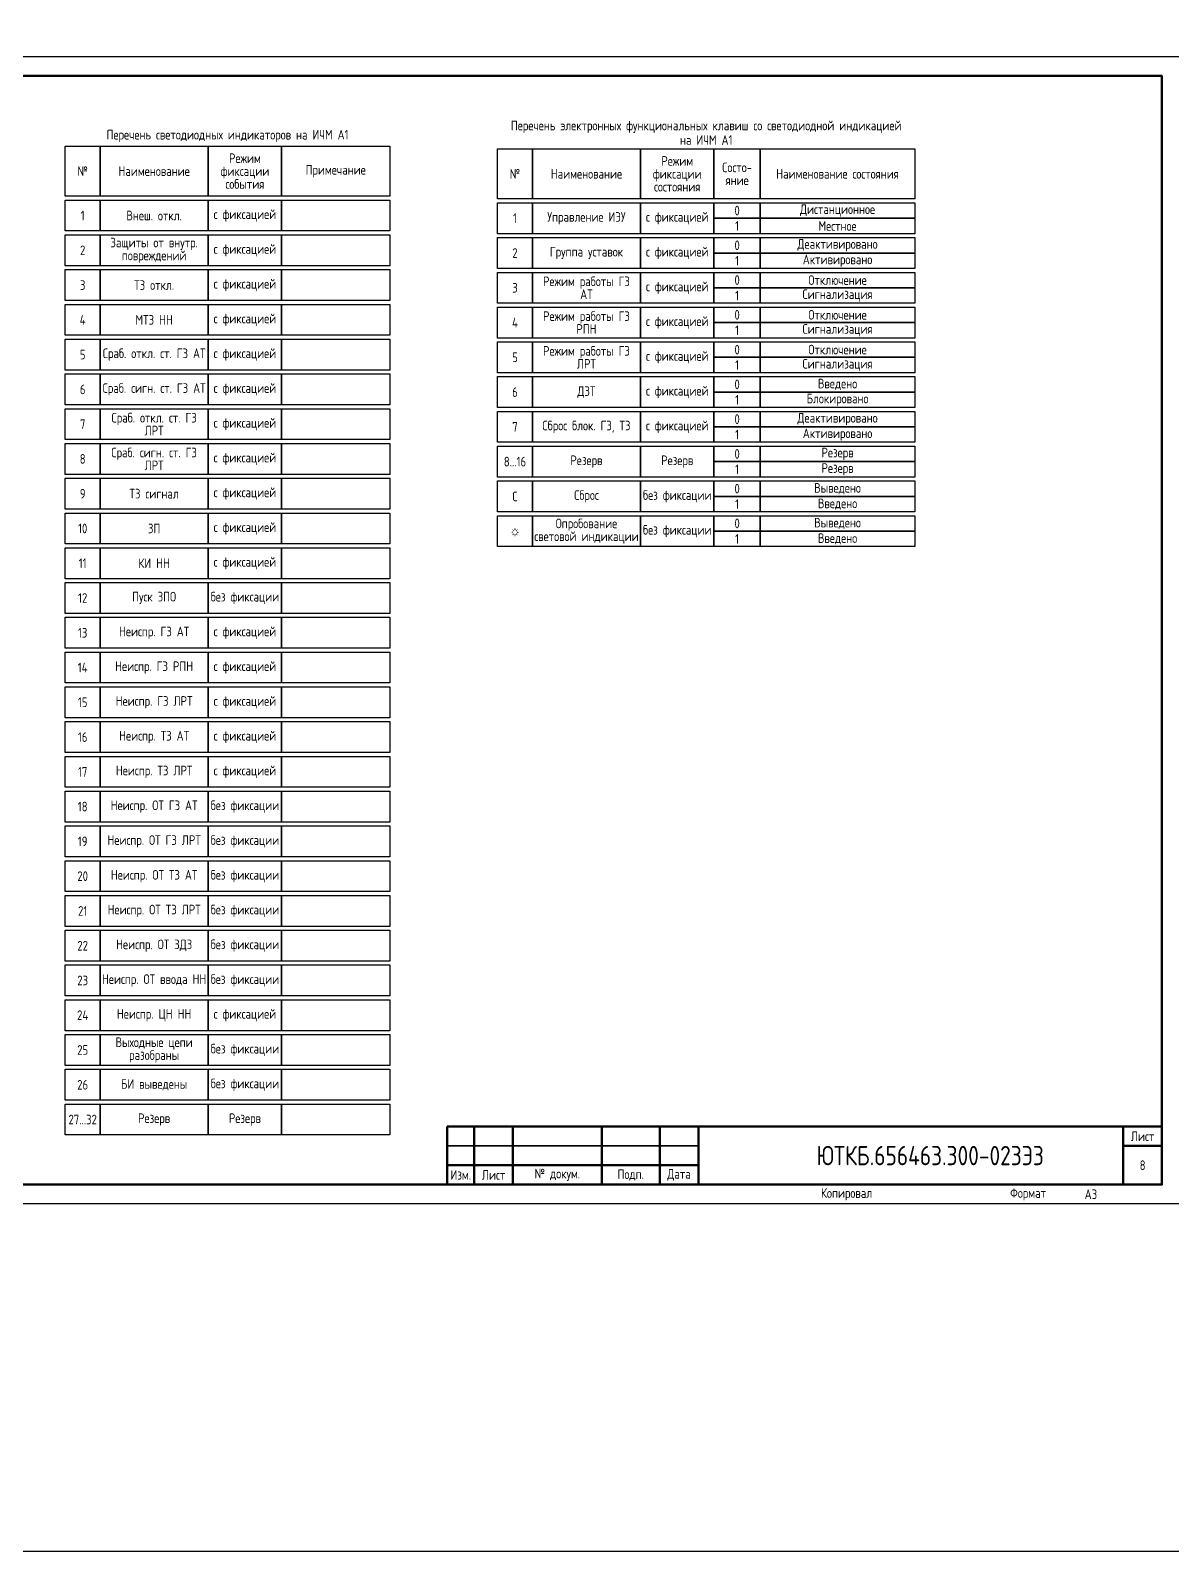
# Model space of a CAD drawing. Header units: millimetres. Extents: x -1117 to 6417, y -90 to 586.
# Drawn here: x 3062.1 to 3357.5, y -90 to 303.8 of the extents above; entities that cross this region are included whole.
import ezdxf

# ---------------------------------------------------------------- set-up
doc = ezdxf.new("R2010")
doc.units = ezdxf.units.MM
doc.styles.add('Gost_type_A', font='GOST_A.TTF')

# ---------------------------------------------------------------- blocks, each defined once
blk = doc.blocks.new('Формат_А3')
blk.add_lwpolyline([(-420, 297), (0, 297), (0, 0), (-420, 0)], close=True)
at = {"lineweight": 50}
blk.add_lwpolyline([(-400, 292), (-5, 292), (-5, 5), (-400, 5)], close=True, dxfattribs=at)
blk = doc.blocks.new('Штамп малый нижний')
at = {"lineweight": 50}
for points in [[(-185, 15), (-178, 15), (-178, 5), (-185, 5)], [(-178, 15), (-168, 15), (-168, 5), (-178, 5)], [(-168, 15), (-145, 15), (-145, 5), (-168, 5)], [(-145, 15), (-130, 15), (-130, 5), (-145, 5)], [(-130, 15), (-120, 15), (-120, 5), (-130, 5)], [(-120, 15), (-10, 15), (-10, 0), (-120, 0)], [(-10, 15), (0, 15), (0, 10), (-10, 10)], [(-10, 10), (0, 10), (0, 0), (-10, 0)], [(-185, 5), (-178, 5), (-178, 0), (-185, 0)], [(-178, 5), (-168, 5), (-168, 0), (-178, 0)], [(-168, 5), (-145, 5), (-145, 0), (-168, 0)], [(-145, 5), (-130, 5), (-130, 0), (-145, 0)], [(-130, 5), (-120, 5), (-120, 0), (-130, 0)]]:
    blk.add_lwpolyline(points, close=True, dxfattribs=at)
for points in [[(-185, 15), (-178, 15), (-178, 10), (-185, 10)], [(-178, 15), (-168, 15), (-168, 10), (-178, 10)], [(-168, 15), (-145, 15), (-145, 10), (-168, 10)], [(-145, 15), (-130, 15), (-130, 10), (-145, 10)], [(-130, 15), (-120, 15), (-120, 10), (-130, 10)], [(-185, 10), (-178, 10), (-178, 5), (-185, 5)], [(-178, 10), (-168, 10), (-168, 5), (-178, 5)], [(-168, 10), (-145, 10), (-145, 5), (-168, 5)], [(-145, 10), (-130, 10), (-130, 5), (-145, 5)], [(-130, 10), (-120, 10), (-120, 5), (-130, 5)]]:
    blk.add_lwpolyline(points, close=True)
at = {"char_height": 2.5, "style": 'Gost_type_A'}
for s, insert, width, attachment_point in [('Лист', (-5, 12.5), 10, 5), ('№ докум.', (-156.5, 2.5), 23, 5), ('Подп.', (-137.5, 2.5), 15, 5), ('Дата', (-125, 2.5), 10, 5), ('Изм.', (-181.5, 2.5), 7, 5), ('Лист', (-173, 2.5), 10, 5), ('Копировал', (-75, -2.53), 13.1202, 6), ('Формат', (-30, -2.53), 13.1202, 6)]:
    blk.add_mtext(s, dxfattribs=dict(at, insert=insert, width=width, attachment_point=attachment_point))

msp = doc.modelspace()

# ---------------------------------------------------------------- linework, layer by layer
for points in [[(-1117.42, 586), (6417.25, 586), (6417.25, -90), (-1117.42, -90)], [(3071.12, 273.84), (3080.12, 273.84), (3080.12, 260.84), (3071.12, 260.84)], [(3080.12, 273.84), (3108.12, 273.84), (3108.12, 260.84), (3080.12, 260.84)], [(3108.12, 273.84), (3127.12, 273.84), (3127.12, 260.84), (3108.12, 260.84)], [(3127.12, 273.84), (3155.12, 273.84), (3155.12, 260.84), (3127.12, 260.84)], [(3183.03, 273.14), (3192.03, 273.14), (3192.03, 260.14), (3183.03, 260.14)], [(3192.03, 273.14), (3220.03, 273.14), (3220.03, 260.14), (3192.03, 260.14)], [(3220.03, 273.14), (3239.03, 273.14), (3239.03, 260.14), (3220.03, 260.14)], [(3239.03, 273.14), (3251.03, 273.14), (3251.03, 260.14), (3239.03, 260.14)], [(3251.03, 273.14), (3291.03, 273.14), (3291.03, 260.14), (3251.03, 260.14)], [(3071.12, 259.84), (3080.12, 259.84), (3080.12, 251.84), (3071.12, 251.84)], [(3080.12, 259.84), (3108.12, 259.84), (3108.12, 251.84), (3080.12, 251.84)], [(3108.12, 259.84), (3127.12, 259.84), (3127.12, 251.84), (3108.12, 251.84)], [(3127.12, 259.84), (3155.12, 259.84), (3155.12, 251.84), (3127.12, 251.84)], [(3183.03, 259.14), (3192.03, 259.14), (3192.03, 251.14), (3183.03, 251.14)], [(3192.03, 259.14), (3220.03, 259.14), (3220.03, 251.14), (3192.03, 251.14)], [(3220.03, 259.14), (3239.03, 259.14), (3239.03, 251.14), (3220.03, 251.14)], [(3239.03, 259.14), (3251.03, 259.14), (3251.03, 255.14), (3239.03, 255.14)], [(3251.03, 259.14), (3291.03, 259.14), (3291.03, 255.14), (3251.03, 255.14)], [(3239.03, 255.14), (3251.03, 255.14), (3251.03, 251.14), (3239.03, 251.14)], [(3251.03, 255.14), (3291.03, 255.14), (3291.03, 251.14), (3251.03, 251.14)], [(3071.12, 250.84), (3080.12, 250.84), (3080.12, 242.84), (3071.12, 242.84)], [(3080.12, 250.84), (3108.12, 250.84), (3108.12, 242.84), (3080.12, 242.84)], [(3108.12, 250.84), (3127.12, 250.84), (3127.12, 242.84), (3108.12, 242.84)], [(3127.12, 250.84), (3155.12, 250.84), (3155.12, 242.84), (3127.12, 242.84)], [(3183.03, 250.14), (3192.03, 250.14), (3192.03, 242.14), (3183.03, 242.14)], [(3192.03, 250.14), (3220.03, 250.14), (3220.03, 242.14), (3192.03, 242.14)], [(3220.03, 250.14), (3239.03, 250.14), (3239.03, 242.14), (3220.03, 242.14)], [(3239.03, 250.14), (3251.03, 250.14), (3251.03, 246.14), (3239.03, 246.14)], [(3251.03, 250.14), (3291.03, 250.14), (3291.03, 246.14), (3251.03, 246.14)], [(3239.03, 246.14), (3251.03, 246.14), (3251.03, 242.14), (3239.03, 242.14)], [(3251.03, 246.14), (3291.03, 246.14), (3291.03, 242.14), (3251.03, 242.14)], [(3071.12, 241.84), (3080.12, 241.84), (3080.12, 233.84), (3071.12, 233.84)], [(3080.12, 241.84), (3108.12, 241.84), (3108.12, 233.84), (3080.12, 233.84)], [(3108.12, 241.84), (3127.12, 241.84), (3127.12, 233.84), (3108.12, 233.84)], [(3127.12, 241.84), (3155.12, 241.84), (3155.12, 233.84), (3127.12, 233.84)], [(3183.03, 241.14), (3192.03, 241.14), (3192.03, 233.14), (3183.03, 233.14)], [(3192.03, 241.14), (3220.03, 241.14), (3220.03, 233.14), (3192.03, 233.14)], [(3220.03, 241.14), (3239.03, 241.14), (3239.03, 233.14), (3220.03, 233.14)], [(3239.03, 241.14), (3251.03, 241.14), (3251.03, 237.14), (3239.03, 237.14)], [(3251.03, 241.14), (3291.03, 241.14), (3291.03, 237.14), (3251.03, 237.14)], [(3239.03, 237.14), (3251.03, 237.14), (3251.03, 233.14), (3239.03, 233.14)], [(3251.03, 237.14), (3291.03, 237.14), (3291.03, 233.14), (3251.03, 233.14)], [(3071.12, 232.84), (3080.12, 232.84), (3080.12, 224.84), (3071.12, 224.84)], [(3080.12, 232.84), (3108.12, 232.84), (3108.12, 224.84), (3080.12, 224.84)], [(3108.12, 232.84), (3127.12, 232.84), (3127.12, 224.84), (3108.12, 224.84)], [(3127.12, 232.84), (3155.12, 232.84), (3155.12, 224.84), (3127.12, 224.84)], [(3183.03, 232.14), (3192.03, 232.14), (3192.03, 224.14), (3183.03, 224.14)], [(3192.03, 232.14), (3220.03, 232.14), (3220.03, 224.14), (3192.03, 224.14)], [(3220.03, 232.14), (3239.03, 232.14), (3239.03, 224.14), (3220.03, 224.14)], [(3239.03, 232.14), (3251.03, 232.14), (3251.03, 228.14), (3239.03, 228.14)], [(3251.03, 232.14), (3291.03, 232.14), (3291.03, 228.14), (3251.03, 228.14)], [(3239.03, 228.14), (3251.03, 228.14), (3251.03, 224.14), (3239.03, 224.14)], [(3251.03, 228.14), (3291.03, 228.14), (3291.03, 224.14), (3251.03, 224.14)], [(3071.12, 223.84), (3080.12, 223.84), (3080.12, 215.84), (3071.12, 215.84)], [(3080.12, 223.84), (3108.12, 223.84), (3108.12, 215.84), (3080.12, 215.84)], [(3108.12, 223.84), (3127.12, 223.84), (3127.12, 215.84), (3108.12, 215.84)], [(3127.12, 223.84), (3155.12, 223.84), (3155.12, 215.84), (3127.12, 215.84)], [(3183.03, 223.14), (3192.03, 223.14), (3192.03, 215.14), (3183.03, 215.14)], [(3192.03, 223.14), (3220.03, 223.14), (3220.03, 215.14), (3192.03, 215.14)], [(3220.03, 223.14), (3239.03, 223.14), (3239.03, 215.14), (3220.03, 215.14)], [(3239.03, 223.14), (3251.03, 223.14), (3251.03, 219.14), (3239.03, 219.14)], [(3251.03, 223.14), (3291.03, 223.14), (3291.03, 219.14), (3251.03, 219.14)], [(3239.03, 219.14), (3251.03, 219.14), (3251.03, 215.14), (3239.03, 215.14)], [(3251.03, 219.14), (3291.03, 219.14), (3291.03, 215.14), (3251.03, 215.14)], [(3071.12, 214.84), (3080.12, 214.84), (3080.12, 206.84), (3071.12, 206.84)], [(3080.12, 214.84), (3108.12, 214.84), (3108.12, 206.84), (3080.12, 206.84)], [(3108.12, 214.84), (3127.12, 214.84), (3127.12, 206.84), (3108.12, 206.84)], [(3127.12, 214.84), (3155.12, 214.84), (3155.12, 206.84), (3127.12, 206.84)], [(3183.03, 214.14), (3192.03, 214.14), (3192.03, 206.14), (3183.03, 206.14)], [(3192.03, 214.14), (3220.03, 214.14), (3220.03, 206.14), (3192.03, 206.14)], [(3220.03, 214.14), (3239.03, 214.14), (3239.03, 206.14), (3220.03, 206.14)], [(3239.03, 214.14), (3251.03, 214.14), (3251.03, 210.14), (3239.03, 210.14)], [(3251.03, 214.14), (3291.03, 214.14), (3291.03, 210.14), (3251.03, 210.14)], [(3239.03, 210.14), (3251.03, 210.14), (3251.03, 206.14), (3239.03, 206.14)], [(3251.03, 210.14), (3291.03, 210.14), (3291.03, 206.14), (3251.03, 206.14)], [(3071.12, 205.84), (3080.12, 205.84), (3080.12, 197.84), (3071.12, 197.84)], [(3080.12, 205.84), (3108.12, 205.84), (3108.12, 197.84), (3080.12, 197.84)], [(3108.12, 205.84), (3127.12, 205.84), (3127.12, 197.84), (3108.12, 197.84)], [(3127.12, 205.84), (3155.12, 205.84), (3155.12, 197.84), (3127.12, 197.84)], [(3183.03, 205.14), (3192.03, 205.14), (3192.03, 197.14), (3183.03, 197.14)], [(3192.03, 205.14), (3220.03, 205.14), (3220.03, 197.14), (3192.03, 197.14)], [(3220.03, 205.14), (3239.03, 205.14), (3239.03, 197.14), (3220.03, 197.14)], [(3239.03, 205.14), (3251.03, 205.14), (3251.03, 201.14), (3239.03, 201.14)], [(3251.03, 205.14), (3291.03, 205.14), (3291.03, 201.14), (3251.03, 201.14)], [(3239.03, 201.14), (3251.03, 201.14), (3251.03, 197.14), (3239.03, 197.14)], [(3251.03, 201.14), (3291.03, 201.14), (3291.03, 197.14), (3251.03, 197.14)], [(3071.12, 196.84), (3080.12, 196.84), (3080.12, 188.84), (3071.12, 188.84)], [(3080.12, 196.84), (3108.12, 196.84), (3108.12, 188.84), (3080.12, 188.84)], [(3108.12, 196.84), (3127.12, 196.84), (3127.12, 188.84), (3108.12, 188.84)], [(3127.12, 196.84), (3155.12, 196.84), (3155.12, 188.84), (3127.12, 188.84)], [(3183.03, 196.14), (3192.03, 196.14), (3192.03, 188.14), (3183.03, 188.14)], [(3192.03, 196.14), (3220.03, 196.14), (3220.03, 188.14), (3192.03, 188.14)], [(3220.03, 196.14), (3239.03, 196.14), (3239.03, 188.14), (3220.03, 188.14)], [(3239.03, 196.14), (3251.03, 196.14), (3251.03, 192.14), (3239.03, 192.14)], [(3251.03, 196.14), (3291.03, 196.14), (3291.03, 192.14), (3251.03, 192.14)], [(3239.03, 192.14), (3251.03, 192.14), (3251.03, 188.14), (3239.03, 188.14)], [(3251.03, 192.14), (3291.03, 192.14), (3291.03, 188.14), (3251.03, 188.14)], [(3071.12, 187.84), (3080.12, 187.84), (3080.12, 179.84), (3071.12, 179.84)], [(3080.12, 187.84), (3108.12, 187.84), (3108.12, 179.84), (3080.12, 179.84)], [(3108.12, 187.84), (3127.12, 187.84), (3127.12, 179.84), (3108.12, 179.84)], [(3127.12, 187.84), (3155.12, 187.84), (3155.12, 179.84), (3127.12, 179.84)], [(3183.03, 187.14), (3192.03, 187.14), (3192.03, 179.14), (3183.03, 179.14)], [(3192.03, 187.14), (3220.03, 187.14), (3220.03, 179.14), (3192.03, 179.14)], [(3220.03, 187.14), (3239.03, 187.14), (3239.03, 179.14), (3220.03, 179.14)], [(3239.03, 187.14), (3251.03, 187.14), (3251.03, 183.14), (3239.03, 183.14)], [(3251.03, 187.14), (3291.03, 187.14), (3291.03, 183.14), (3251.03, 183.14)], [(3239.03, 183.14), (3251.03, 183.14), (3251.03, 179.14), (3239.03, 179.14)], [(3251.03, 183.14), (3291.03, 183.14), (3291.03, 179.14), (3251.03, 179.14)], [(3071.12, 178.84), (3080.12, 178.84), (3080.12, 170.84), (3071.12, 170.84)], [(3080.12, 178.84), (3108.12, 178.84), (3108.12, 170.84), (3080.12, 170.84)], [(3108.12, 178.84), (3127.12, 178.84), (3127.12, 170.84), (3108.12, 170.84)], [(3127.12, 178.84), (3155.12, 178.84), (3155.12, 170.84), (3127.12, 170.84)], [(3183.03, 178.14), (3192.03, 178.14), (3192.03, 170.14), (3183.03, 170.14)], [(3192.03, 178.14), (3220.03, 178.14), (3220.03, 170.14), (3192.03, 170.14)], [(3220.03, 178.14), (3239.03, 178.14), (3239.03, 170.14), (3220.03, 170.14)], [(3239.03, 178.14), (3251.03, 178.14), (3251.03, 174.14), (3239.03, 174.14)], [(3251.03, 178.14), (3291.03, 178.14), (3291.03, 174.14), (3251.03, 174.14)], [(3239.03, 174.14), (3251.03, 174.14), (3251.03, 170.14), (3239.03, 170.14)], [(3251.03, 174.14), (3291.03, 174.14), (3291.03, 170.14), (3251.03, 170.14)], [(3071.12, 169.84), (3080.12, 169.84), (3080.12, 161.84), (3071.12, 161.84)], [(3080.12, 169.84), (3108.12, 169.84), (3108.12, 161.84), (3080.12, 161.84)], [(3108.12, 169.84), (3127.12, 169.84), (3127.12, 161.84), (3108.12, 161.84)], [(3127.12, 169.84), (3155.12, 169.84), (3155.12, 161.84), (3127.12, 161.84)], [(3071.12, 160.84), (3080.12, 160.84), (3080.12, 152.84), (3071.12, 152.84)], [(3080.12, 160.84), (3108.12, 160.84), (3108.12, 152.84), (3080.12, 152.84)], [(3108.12, 160.84), (3127.12, 160.84), (3127.12, 152.84), (3108.12, 152.84)], [(3127.12, 160.84), (3155.12, 160.84), (3155.12, 152.84), (3127.12, 152.84)], [(3071.12, 151.84), (3080.12, 151.84), (3080.12, 143.84), (3071.12, 143.84)], [(3080.12, 151.84), (3108.12, 151.84), (3108.12, 143.84), (3080.12, 143.84)], [(3108.12, 151.84), (3127.12, 151.84), (3127.12, 143.84), (3108.12, 143.84)], [(3127.12, 151.84), (3155.12, 151.84), (3155.12, 143.84), (3127.12, 143.84)], [(3071.12, 142.84), (3080.12, 142.84), (3080.12, 134.84), (3071.12, 134.84)], [(3080.12, 142.84), (3108.12, 142.84), (3108.12, 134.84), (3080.12, 134.84)], [(3108.12, 142.84), (3127.12, 142.84), (3127.12, 134.84), (3108.12, 134.84)], [(3127.12, 142.84), (3155.12, 142.84), (3155.12, 134.84), (3127.12, 134.84)], [(3071.12, 133.84), (3080.12, 133.84), (3080.12, 125.84), (3071.12, 125.84)], [(3080.12, 133.84), (3108.12, 133.84), (3108.12, 125.84), (3080.12, 125.84)], [(3108.12, 133.84), (3127.12, 133.84), (3127.12, 125.84), (3108.12, 125.84)], [(3127.12, 133.84), (3155.12, 133.84), (3155.12, 125.84), (3127.12, 125.84)], [(3071.12, 124.84), (3080.12, 124.84), (3080.12, 116.84), (3071.12, 116.84)], [(3080.12, 124.84), (3108.12, 124.84), (3108.12, 116.84), (3080.12, 116.84)], [(3108.12, 124.84), (3127.12, 124.84), (3127.12, 116.84), (3108.12, 116.84)], [(3127.12, 124.84), (3155.12, 124.84), (3155.12, 116.84), (3127.12, 116.84)], [(3071.12, 115.84), (3080.12, 115.84), (3080.12, 107.84), (3071.12, 107.84)], [(3080.12, 115.84), (3108.12, 115.84), (3108.12, 107.84), (3080.12, 107.84)], [(3108.12, 115.84), (3127.12, 115.84), (3127.12, 107.84), (3108.12, 107.84)], [(3127.12, 115.84), (3155.12, 115.84), (3155.12, 107.84), (3127.12, 107.84)], [(3071.12, 106.84), (3080.12, 106.84), (3080.12, 98.84), (3071.12, 98.84)], [(3080.12, 106.84), (3108.12, 106.84), (3108.12, 98.84), (3080.12, 98.84)], [(3108.12, 106.84), (3127.12, 106.84), (3127.12, 98.84), (3108.12, 98.84)], [(3127.12, 106.84), (3155.12, 106.84), (3155.12, 98.84), (3127.12, 98.84)], [(3071.12, 97.84), (3080.12, 97.84), (3080.12, 89.84), (3071.12, 89.84)], [(3080.12, 97.84), (3108.12, 97.84), (3108.12, 89.84), (3080.12, 89.84)], [(3108.12, 97.84), (3127.12, 97.84), (3127.12, 89.84), (3108.12, 89.84)], [(3127.12, 97.84), (3155.12, 97.84), (3155.12, 89.84), (3127.12, 89.84)], [(3071.12, 88.84), (3080.12, 88.84), (3080.12, 80.84), (3071.12, 80.84)], [(3080.12, 88.84), (3108.12, 88.84), (3108.12, 80.84), (3080.12, 80.84)], [(3108.12, 88.84), (3127.12, 88.84), (3127.12, 80.84), (3108.12, 80.84)], [(3127.12, 88.84), (3155.12, 88.84), (3155.12, 80.84), (3127.12, 80.84)], [(3071.12, 79.84), (3080.12, 79.84), (3080.12, 71.84), (3071.12, 71.84)], [(3080.12, 79.84), (3108.12, 79.84), (3108.12, 71.84), (3080.12, 71.84)], [(3108.12, 79.84), (3127.12, 79.84), (3127.12, 71.84), (3108.12, 71.84)], [(3127.12, 79.84), (3155.12, 79.84), (3155.12, 71.84), (3127.12, 71.84)], [(3071.12, 70.84), (3080.12, 70.84), (3080.12, 62.84), (3071.12, 62.84)], [(3080.12, 70.84), (3108.12, 70.84), (3108.12, 62.84), (3080.12, 62.84)], [(3108.12, 70.84), (3127.12, 70.84), (3127.12, 62.84), (3108.12, 62.84)], [(3127.12, 70.84), (3155.12, 70.84), (3155.12, 62.84), (3127.12, 62.84)], [(3071.12, 61.84), (3080.12, 61.84), (3080.12, 53.84), (3071.12, 53.84)], [(3080.12, 61.84), (3108.12, 61.84), (3108.12, 53.84), (3080.12, 53.84)], [(3108.12, 61.84), (3127.12, 61.84), (3127.12, 53.84), (3108.12, 53.84)], [(3127.12, 61.84), (3155.12, 61.84), (3155.12, 53.84), (3127.12, 53.84)], [(3071.12, 52.84), (3080.12, 52.84), (3080.12, 44.84), (3071.12, 44.84)], [(3080.12, 52.84), (3108.12, 52.84), (3108.12, 44.84), (3080.12, 44.84)], [(3108.12, 52.84), (3127.12, 52.84), (3127.12, 44.84), (3108.12, 44.84)], [(3127.12, 52.84), (3155.12, 52.84), (3155.12, 44.84), (3127.12, 44.84)], [(3071.12, 43.84), (3080.12, 43.84), (3080.12, 35.84), (3071.12, 35.84)], [(3080.12, 43.84), (3108.12, 43.84), (3108.12, 35.84), (3080.12, 35.84)], [(3108.12, 43.84), (3127.12, 43.84), (3127.12, 35.84), (3108.12, 35.84)], [(3127.12, 43.84), (3155.12, 43.84), (3155.12, 35.84), (3127.12, 35.84)], [(3071.12, 34.84), (3080.12, 34.84), (3080.12, 26.84), (3071.12, 26.84)], [(3080.12, 34.84), (3108.12, 34.84), (3108.12, 26.84), (3080.12, 26.84)], [(3108.12, 34.84), (3127.12, 34.84), (3127.12, 26.84), (3108.12, 26.84)], [(3127.12, 34.84), (3155.12, 34.84), (3155.12, 26.84), (3127.12, 26.84)], [(3071.12, 25.84), (3080.12, 25.84), (3080.12, 17.84), (3071.12, 17.84)], [(3080.12, 25.84), (3108.12, 25.84), (3108.12, 17.84), (3080.12, 17.84)], [(3108.12, 25.84), (3127.12, 25.84), (3127.12, 17.84), (3108.12, 17.84)], [(3127.12, 25.84), (3155.12, 25.84), (3155.12, 17.84), (3127.12, 17.84)]]:
    msp.add_lwpolyline(points, close=True)

# ---------------------------------------------------------------- block references
at = {"color": 1}
for name, p in [('Формат_А3', (3360, 0)), ('Штамп малый нижний', (3355, 5))]:
    msp.add_blockref(name, p, dxfattribs=at)

# ---------------------------------------------------------------- texts
at = {"char_height": 2.5, "style": 'Gost_type_A'}
for s, insert, width, attachment_point, line_spacing_factor in [('Перечень электронных функциональных клавиш со светодиодной индикацией\\Pна ИЧМ A1', (3237.03, 274.14), 108, 8, 0.9), ('Перечень светодиодных индикаторов на ИЧМ A1', (3113.12, 274.84), 84, 8, 0.9), ('Режим\\Pфиксации события', (3117.62, 267.34), 19, 5, 0.8), ('№ ', (3075.62, 267.34), 9, 5, 0.8), ('Наименование ', (3094.12, 267.34), 28, 5, 0.8), ('Примечание', (3141.12, 267.34), 28, 5, 0.8), ('№ ', (3187.53, 266.64), 9, 5, 0.8), ('Наименование ', (3206.03, 266.64), 28, 5, 0.8), ('Режим\\Pфиксации состояния', (3229.53, 266.64), 19, 5, 0.8), ('Состо- яние', (3245.03, 266.64), 12, 5, 0.8), ('Наименование состояния ', (3271.03, 266.64), 40, 5, 0.8), ('1', (3075.62, 255.84), 9, 5, 0.8), ('Внеш. откл. ', (3094.12, 255.84), 28, 5, 0.8), ('с фиксацией', (3117.62, 255.84), 19, 5, 0.8), ('1', (3187.53, 255.14), 9, 5, 0.8), ('Управление ИЭУ', (3206.03, 255.14), 28, 5, 0.8), ('с фиксацией', (3229.53, 255.14), 19, 5, 0.8), ('0', (3245.03, 257.14), 12, 5, 0.8), ('Дистанционное', (3271.03, 257.14), 40, 5, 0.8), ('1', (3245.03, 253.14), 12, 5, 0.8), ('Местное', (3271.03, 253.14), 40, 5, 0.8), ('2', (3075.62, 246.84), 9, 5, 0.8), ('Защиты от внутр. повреждений', (3094.12, 246.84), 28, 5, 0.8), ('с фиксацией', (3117.62, 246.84), 19, 5, 0.8), ('0', (3245.03, 248.14), 12, 5, 0.8), ('Деактивировано', (3271.03, 248.14), 40, 5, 0.8), ('2', (3187.53, 246.14), 9, 5, 0.8), ('Группа уставок', (3206.03, 246.14), 28, 5, 0.8), ('с фиксацией', (3229.53, 246.14), 19, 5, 0.8), ('1', (3245.03, 244.14), 12, 5, 0.8), ('Активировано', (3271.03, 244.14), 40, 5, 0.8), ('0', (3245.03, 239.14), 12, 5, 0.8), ('Отключение', (3271.03, 239.14), 40, 5, 0.8), ('3', (3075.62, 237.84), 9, 5, 0.8), ('ТЗ откл.', (3094.12, 237.84), 28, 5, 0.8), ('с фиксацией', (3117.62, 237.84), 19, 5, 0.8), ('3', (3187.53, 237.14), 9, 5, 0.8), ('Режим работы ГЗ^JАТ', (3206.03, 237.14), 28, 5, 0.8), ('с фиксацией', (3229.53, 237.14), 19, 5, 0.8), ('1', (3245.03, 235.14), 12, 5, 0.8), ('Сигнализация', (3271.03, 235.14), 40, 5, 0.8), ('4', (3075.62, 228.84), 9, 5, 0.8), ('МТЗ НН ', (3094.12, 228.84), 28, 5, 0.8), ('с фиксацией', (3117.62, 228.84), 19, 5, 0.8), ('4', (3187.53, 228.14), 9, 5, 0.8), ('Режим работы ГЗ^JРПН', (3206.03, 228.14), 28, 5, 0.8), ('с фиксацией', (3229.53, 228.14), 19, 5, 0.8), ('0', (3245.03, 230.14), 12, 5, 0.8), ('Отключение', (3271.03, 230.14), 40, 5, 0.8), ('1', (3245.03, 226.14), 12, 5, 0.8), ('Сигнализация', (3271.03, 226.14), 40, 5, 0.8), ('5', (3075.62, 219.84), 9, 5, 0.8), ('Сраб. откл. ст. ГЗ АТ', (3094.12, 219.84), 26, 5, 0.8), ('с фиксацией', (3117.62, 219.84), 19, 5, 0.8), ('Режим работы ГЗ^JЛРТ', (3206.03, 219.14), 28, 5, 0.8), ('с фиксацией', (3229.53, 219.14), 19, 5, 0.8), ('0', (3245.03, 221.14), 12, 5, 0.8), ('Отключение', (3271.03, 221.14), 40, 5, 0.8), ('5', (3187.53, 219.14), 9, 5, 0.8), ('1', (3245.03, 217.14), 12, 5, 0.8), ('Сигнализация', (3271.03, 217.14), 40, 5, 0.8), ('0', (3245.03, 212.14), 12, 5, 0.8), ('Введено', (3271.03, 212.14), 40, 5, 0.8), ('6', (3075.62, 210.84), 9, 5, 0.8), ('Сраб. сигн. ст. ГЗ АТ', (3094.12, 210.84), 26, 5, 0.8), ('с фиксацией', (3117.62, 210.84), 19, 5, 0.8), ('6', (3187.53, 210.14), 9, 5, 0.8), ('ДЗТ', (3206.03, 210.14), 28, 5, 0.8), ('с фиксацией', (3229.53, 210.14), 19, 5, 0.8), ('1', (3245.03, 208.14), 12, 5, 0.8), ('Блокировано', (3271.03, 208.14), 40, 5, 0.8), ('Сраб. откл. ст. ГЗ ЛРТ', (3094.12, 201.84), 26, 5, 0.8), ('7', (3075.62, 201.84), 9, 5, 0.8), ('с фиксацией', (3117.62, 201.84), 19, 5, 0.8), ('7', (3187.53, 201.14), 9, 5, 0.8), ('Сброс блок. ГЗ, ТЗ', (3206.03, 201.14), 28, 5, 0.8), ('с фиксацией', (3229.53, 201.14), 19, 5, 0.8), ('0', (3245.03, 203.14), 12, 5, 0.8), ('Деактивировано', (3271.03, 203.14), 40, 5, 0.8), ('1', (3245.03, 199.14), 12, 5, 0.8), ('Активировано', (3271.03, 199.14), 40, 5, 0.8), ('8', (3075.62, 192.84), 9, 5, 0.8), ('Сраб. сигн. ст. ГЗ ЛРТ', (3094.12, 192.84), 26, 5, 0.8), ('с фиксацией', (3117.62, 192.84), 19, 5, 0.8), ('8...16', (3187.53, 192.14), 9, 5, 0.8), ('Резерв', (3206.03, 192.14), 28, 5, 0.8), ('Резерв', (3229.53, 192.14), 19, 5, 0.8), ('0', (3245.03, 194.14), 12, 5, 0.8), ('Резерв', (3271.03, 194.14), 40, 5, 0.8), ('1', (3245.03, 190.14), 12, 5, 0.8), ('Резерв', (3271.03, 190.14), 40, 5, 0.8), ('9', (3075.62, 183.84), 9, 5, 0.8), ('ТЗ сигнал', (3094.12, 183.84), 26, 5, 0.8), ('с фиксацией', (3117.62, 183.84), 19, 5, 0.8), ('0', (3245.03, 185.14), 12, 5, 0.8), ('Выведено', (3271.03, 185.14), 40, 5, 0.8), ('C', (3187.53, 183.14), 9, 5, 0.8), ('Сброс', (3206.03, 183.14), 28, 5, 0.8), ('без фиксации', (3229.53, 183.14), 19, 5, 0.8), ('1', (3245.03, 181.14), 12, 5, 0.8), ('Введено', (3271.03, 181.14), 40, 5, 0.8), ('Опробование световой индикации', (3206.03, 174.14), 28, 5, 0.8), ('0', (3245.03, 176.14), 12, 5, 0.8), ('Выведено', (3271.03, 176.14), 40, 5, 0.8), ('10', (3075.62, 174.84), 9, 5, 0.8), ('ЗП', (3094.12, 174.84), 26, 5, 0.8), ('с фиксацией', (3117.62, 174.84), 19, 5, 0.8), ('☼', (3187.53, 174.14), 9, 5, 0.8), ('без фиксации', (3229.53, 174.14), 19, 5, 0.8), ('1', (3245.03, 172.14), 12, 5, 0.8), ('Введено', (3271.03, 172.14), 40, 5, 0.8), ('11', (3075.62, 165.84), 9, 5, 0.8), ('КИ НН', (3094.12, 165.84), 26, 5, 0.8), ('с фиксацией', (3117.62, 165.84), 19, 5, 0.8), ('12', (3075.62, 156.84), 9, 5, 0.8), ('Пуск ЗПО', (3094.12, 156.84), 26, 5, 0.8), ('без фиксации', (3117.62, 156.84), 19, 5, 0.8), ('13', (3075.62, 147.84), 9, 5, 0.8), ('Неиспр. ГЗ АТ', (3094.12, 147.84), 28, 5, 0.8), ('с фиксацией', (3117.62, 147.84), 19, 5, 0.8), ('14', (3075.62, 138.84), 9, 5, 0.8), ('Неиспр. ГЗ РПН', (3094.12, 138.84), 28, 5, 0.8), ('с фиксацией', (3117.62, 138.84), 19, 5, 0.8), ('15', (3075.62, 129.84), 9, 5, 0.8), ('Неиспр. ГЗ ЛРТ', (3094.12, 129.84), 28, 5, 0.8), ('с фиксацией', (3117.62, 129.84), 19, 5, 0.8), ('16', (3075.62, 120.84), 9, 5, 0.8), ('Неиспр. ТЗ АТ', (3094.12, 120.84), 28, 5, 0.8), ('с фиксацией', (3117.62, 120.84), 19, 5, 0.8), ('17', (3075.62, 111.84), 9, 5, 0.8), ('Неиспр. ТЗ ЛРТ', (3094.12, 111.84), 28, 5, 0.8), ('с фиксацией', (3117.62, 111.84), 19, 5, 0.8), ('18', (3075.62, 102.84), 9, 5, 0.8), ('Неиспр. ОТ ГЗ АТ', (3094.12, 102.84), 28, 5, 0.8), ('без фиксации', (3117.62, 102.84), 19, 5, 0.8), ('19', (3075.62, 93.84), 9, 5, 0.8), ('Неиспр. ОТ ГЗ ЛРТ', (3094.12, 93.84), 28, 5, 0.8), ('без фиксации', (3117.62, 93.84), 19, 5, 0.8), ('20', (3075.62, 84.84), 9, 5, 0.8), ('Неиспр. ОТ ТЗ АТ', (3094.12, 84.84), 28, 5, 0.8), ('без фиксации', (3117.62, 84.84), 19, 5, 0.8), ('21', (3075.62, 75.84), 9, 5, 0.8), ('Неиспр. ОТ ТЗ ЛРТ', (3094.12, 75.84), 28, 5, 0.8), ('без фиксации', (3117.62, 75.84), 19, 5, 0.8), ('22', (3075.62, 66.84), 9, 5, 0.8), ('Неиспр. ОТ ЗДЗ', (3094.12, 66.84), 28, 5, 0.8), ('без фиксации', (3117.62, 66.84), 19, 5, 0.8), ('23', (3075.62, 57.84), 9, 5, 0.8), ('Неиспр. ОТ ввода НН', (3094.12, 57.84), 28, 5, 0.8), ('без фиксации', (3117.62, 57.84), 19, 5, 0.8), ('24', (3075.62, 48.84), 9, 5, 0.8), ('Неиспр. ЦН НН', (3094.12, 48.84), 28, 5, 0.8), ('с фиксацией', (3117.62, 48.84), 19, 5, 0.8), ('25', (3075.62, 39.84), 9, 5, 0.8), ('Выходные цепи разобраны', (3094.12, 39.84), 28, 5, 0.8), ('без фиксации', (3117.62, 39.84), 19, 5, 0.8), ('26', (3075.62, 30.84), 9, 5, 0.8), ('БИ выведены', (3094.12, 30.84), 28, 5, 0.8), ('без фиксации', (3117.62, 30.84), 19, 5, 0.8), ('27...32', (3075.62, 21.84), 9, 5, 0.8), ('Резерв', (3094.12, 21.84), 28, 5, 0.8), ('Резерв', (3117.62, 21.84), 19, 5, 0.8)]:
    msp.add_mtext(s, dxfattribs=dict(at, insert=insert, width=width, attachment_point=attachment_point, line_spacing_factor=line_spacing_factor))
at = {"style": 'Gost_type_A'}
for s, insert, char_height, width, attachment_point in [('ЮТКБ.656463.300-023Э3', (3295, 12.5), 5, 120, 5), ('8', (3350, 10), 2.5, 10, 5), ('A3', (3335, 2.5), 2.5, 20, 4)]:
    msp.add_mtext(s, dxfattribs=dict(at, insert=insert, char_height=char_height, width=width, attachment_point=attachment_point))

doc.saveas('drawing.dxf')
